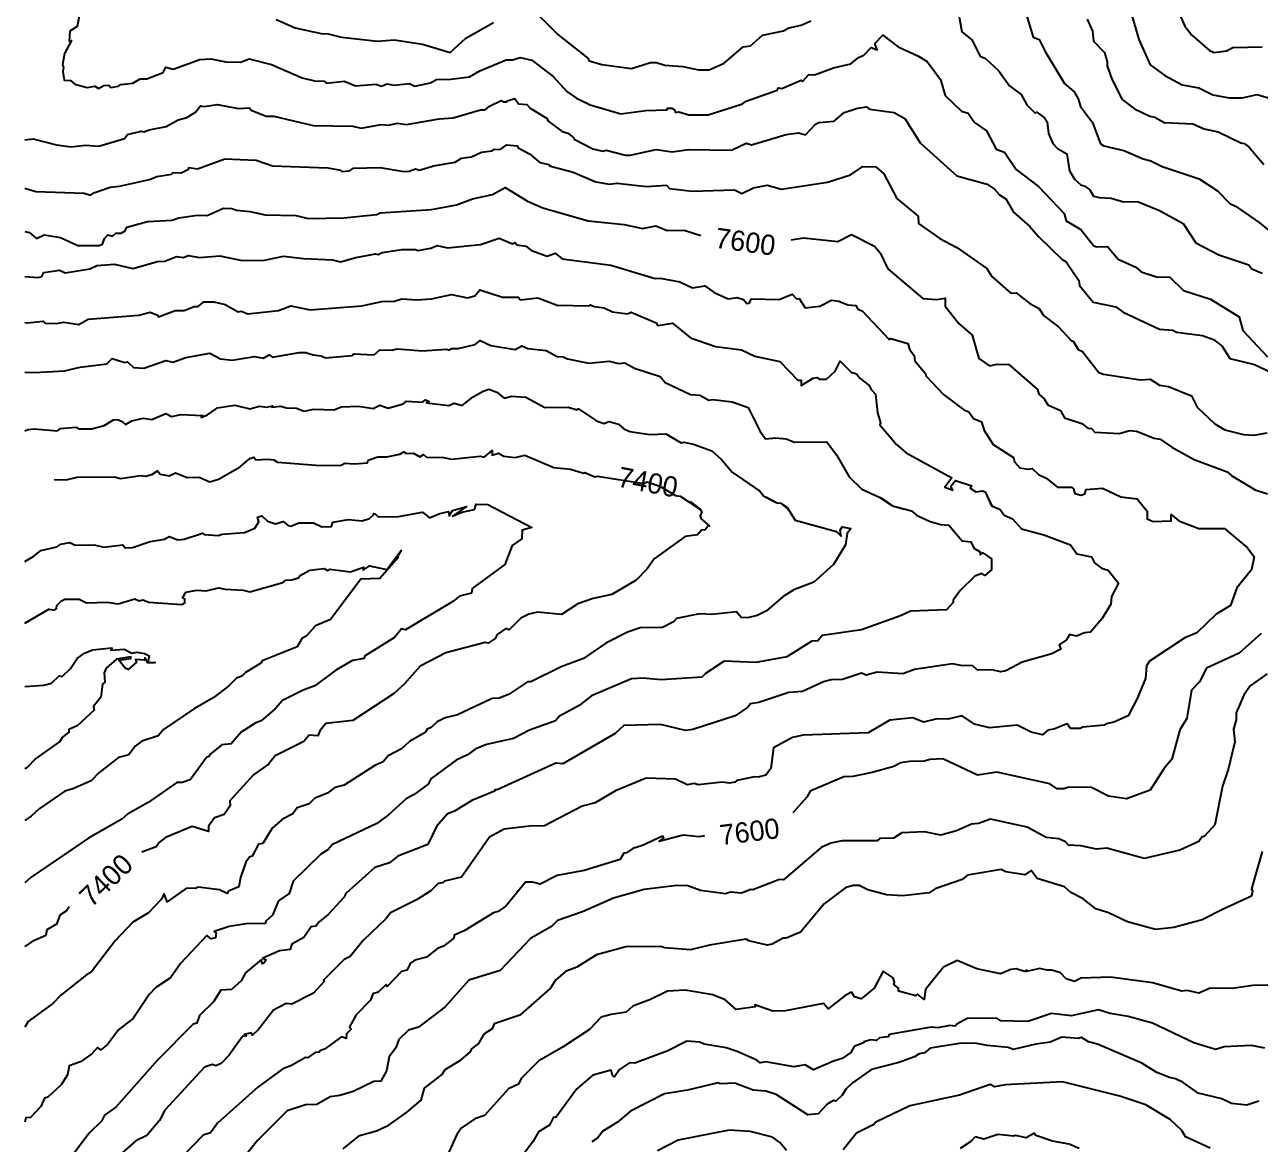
# Model space of a CAD drawing. Extents: x 9339 to 13216, y 3769 to 6935.
# Drawn here: x 9340.1 to 9805.6, y 5808.6 to 6230.4 of the extents above; entities that cross this region are included whole.
import ezdxf
from ezdxf.enums import TextEntityAlignment as Align

# ---------------------------------------------------------------- set-up
doc = ezdxf.new("R2010")
doc.units = 0
doc.header["$MEASUREMENT"] = 0
for name, color, linetype in [('DTM_SURFACE_CON', 9, 'Continuous'), ('DTM_SURFACE_ICON', 251, 'Continuous'), ('DTM_TEXT_ICON', 251, 'Continuous')]:
    doc.layers.add(name, color=color, linetype=linetype)
doc.styles.add('TMODELF', font='tmodelf')

msp = doc.modelspace()

# ---------------------------------------------------------------- linework, layer by layer
at = {"layer": 'DTM_SURFACE_CON', "linetype": 'Continuous', "flags": 128}
for points, elevation in [([(9361.07, 6235.44), (9359.86, 6229.7), (9357.11, 6227.98), (9356.88, 6224.21), (9357.78, 6224.41), (9355.1, 6219.54), (9354.34, 6215.36), (9354.71, 6214.2), (9354.43, 6212.67), (9355.01, 6209.42), (9357.39, 6209.28), (9359.05, 6207.93), (9363.68, 6206.72), (9366.6, 6207.25), (9367.91, 6206.39), (9369.88, 6207.52), (9371.87, 6207.63), (9372.53, 6206.76), (9375.42, 6207.19), (9376.38, 6207.79), (9380.86, 6208.35), (9383.61, 6209.94), (9386.19, 6209.99), (9392.31, 6212.4), (9393.29, 6214.37), (9396.03, 6213.6), (9406.04, 6217.22), (9410.24, 6217.54), (9415.9, 6216.33), (9421.41, 6216.28), (9424.65, 6217.48), (9433.07, 6215.37), (9444.66, 6210.37), (9449.28, 6209.16), (9452.98, 6209.11), (9453.79, 6208.37), (9460.45, 6209.11), (9464.77, 6207.28), (9472.36, 6208.01), (9474.53, 6207.16), (9476.57, 6208.07), (9479.32, 6207.63), (9485.11, 6208.16), (9487.07, 6207.27), (9493.05, 6208.41), (9495.3, 6209.77), (9500.65, 6209.86), (9507.66, 6210.75), (9511.6, 6213), (9521.44, 6217.18), (9523.84, 6217.16), (9526.8, 6218.01), (9531.23, 6216.98), (9539.2, 6210.88), (9544.32, 6205.19), (9548.04, 6202.68), (9553.13, 6200.19), (9564.74, 6196.79), (9574.06, 6198.06), (9582.08, 6198.32), (9582.47, 6198.9), (9583.86, 6198.93), (9584.94, 6198.29), (9585.34, 6197.34), (9586.61, 6197.5), (9590.32, 6196.41), (9597.65, 6196.44), (9610.49, 6200.59), (9611.92, 6201.56), (9623.58, 6205.69), (9624.1, 6206.63), (9625.3, 6206.39), (9632.64, 6209.53), (9633.15, 6209), (9635.49, 6211.59), (9637.61, 6211.48), (9644.83, 6214.17), (9651.4, 6215.67), (9654.3, 6217.96), (9656.27, 6218.89), (9658.95, 6221.74), (9661.28, 6220.88), (9660.44, 6223.26), (9663.44, 6226.45), (9669.2, 6222.02), (9676.61, 6218.66), (9680.11, 6216.56), (9685.19, 6209.68), (9686.89, 6203.67), (9693.09, 6197.84), (9695.53, 6197.04), (9697.92, 6193.51), (9702.5, 6190.36), (9706.16, 6183.54), (9709.21, 6182.39), (9713.62, 6175.86), (9722, 6169.39), (9731.74, 6159.22), (9732.43, 6156.45), (9738.02, 6153.16), (9742.92, 6147.05), (9744.03, 6146.7), (9748, 6146.87), (9752.03, 6142.04), (9758.67, 6139.05), (9760.72, 6137.26), (9766.56, 6135.36), (9771.51, 6135.26), (9776.7, 6130.2), (9786.81, 6126.97), (9797.65, 6120.36), (9799.07, 6115.2), (9808.31, 6105.25)], 2353.06), ([(9533.07, 6234.64), (9541, 6226.68), (9552.21, 6217.78), (9552.83, 6216.71), (9557.56, 6215.34), (9568.68, 6213.86), (9575.83, 6216.15), (9578.13, 6216.1), (9581.3, 6215.13), (9588, 6214.63), (9593.9, 6213.35), (9598, 6213.38), (9603.65, 6215.84), (9610.75, 6222.02), (9613.51, 6222.35), (9618.09, 6226.43), (9625.97, 6228.07), (9627.98, 6229.14), (9632.61, 6230.14), (9636.31, 6231.77)], 2365.25), ([(9691.39, 6237.49), (9693.19, 6227.66), (9696.93, 6224.68), (9700.12, 6218.5), (9702.03, 6217.58), (9707, 6213.08), (9711.12, 6207.34), (9715.48, 6204.03), (9717.62, 6200.15), (9720.67, 6197.14), (9721.39, 6197.37), (9724.29, 6195.24), (9725.27, 6193.77), (9725.78, 6189.39), (9727.48, 6185.58), (9729.27, 6183.78), (9732.76, 6181.72), (9733.74, 6175.36), (9735.77, 6172.1), (9737.98, 6170), (9739.5, 6169.57), (9741.39, 6168.13), (9742.83, 6165.82), (9744.94, 6165.26), (9749.44, 6165.07), (9754.13, 6163.7), (9759.34, 6163.82), (9767.63, 6160.39), (9776.6, 6155.44), (9781.35, 6148.14), (9790.05, 6143.62), (9801.29, 6139.9), (9802.36, 6138.41), (9806.37, 6136.78)], 2365.25), ([(9757, 6234.69), (9759.85, 6224.83), (9764.13, 6215.24), (9769.67, 6211.22), (9776.22, 6207.77), (9782.42, 6206.62), (9787.71, 6203.96), (9793.85, 6202.83), (9798.8, 6202.87), (9804.45, 6204.08), (9810.29, 6202.35)], 2401.82), ([(9774.05, 6236.8), (9777.12, 6229.86), (9779.85, 6226.45), (9786.51, 6220.58), (9788.29, 6219.86), (9792.85, 6220.48), (9795.25, 6221.78), (9806.26, 6222.06)], 2414.02), ([(9434.82, 6232.35), (9442.01, 6229.13), (9451.79, 6227.04), (9454.4, 6226.94), (9459.51, 6225.66), (9473.07, 6224.18), (9479.33, 6224.63), (9489.95, 6223.05), (9500.38, 6219.83), (9506.26, 6225.33), (9516.67, 6231.22)], 2365.25), ([(9740.35, 6232.4), (9742.37, 6227.87), (9742.82, 6224.18), (9746.96, 6219.95), (9747.96, 6216.34), (9747.87, 6214.83), (9749.67, 6209.89), (9753.55, 6202.21), (9758.16, 6198.71), (9764.05, 6195.89), (9765.86, 6195.53), (9769.35, 6193.53), (9780.24, 6193.08), (9784.52, 6191.17), (9789.72, 6190.04), (9798.23, 6185.84), (9799.47, 6185.64), (9801.34, 6184.32), (9806.99, 6177.65)], 2389.63), ([(9340.12, 6186.95), (9343.25, 6187.35), (9352.1, 6185.09), (9357.52, 6184.38), (9363.15, 6185.03), (9368.06, 6184.57), (9377.67, 6187.45), (9378.88, 6188.99), (9384.05, 6190.25), (9385.04, 6190), (9386.98, 6190.81), (9393.45, 6192.02), (9397.89, 6194.57), (9401.14, 6195.41), (9404.43, 6197.43), (9406.33, 6199.79), (9407.71, 6199.53), (9412.58, 6200.25), (9420.62, 6198.82), (9424.76, 6199), (9425.49, 6198.16), (9431.09, 6195.87), (9434, 6195.93), (9448.74, 6192.38), (9463.7, 6192.1), (9466.92, 6191.37), (9474.4, 6192.73), (9477.14, 6192.57), (9480.43, 6193.24), (9483.91, 6192.8), (9496.3, 6194.86), (9501.5, 6195.27), (9511.87, 6198.31), (9513.58, 6198.34), (9515.17, 6199.73), (9519.66, 6201.83), (9520.64, 6201.25), (9521.74, 6201.31), (9521.88, 6201.71), (9524.76, 6202.62), (9526.19, 6200.52), (9529.26, 6200.26), (9530.56, 6198.93), (9536.9, 6195.05), (9537.15, 6194.2), (9542.58, 6190.09), (9544.68, 6189.54), (9547.05, 6187.75), (9547.11, 6187.19), (9554.15, 6183.63), (9557.98, 6182.71), (9559.13, 6183.11), (9566.48, 6181.2), (9568.21, 6181.18), (9578.02, 6183.38), (9583.98, 6182.5), (9590.19, 6183.4), (9606.34, 6183.09), (9611.93, 6185.74), (9613.98, 6185.09), (9626.96, 6189), (9631.69, 6189.63), (9634.32, 6188.93), (9638.07, 6192.89), (9639.3, 6193.56), (9645.13, 6194.05), (9648.87, 6197.24), (9653.9, 6198.88), (9657.22, 6199.42), (9658.38, 6198.54), (9667.62, 6197.29), (9671.68, 6195.09), (9677.47, 6185.89), (9691.33, 6173.45), (9702.7, 6170.34), (9705.52, 6168.44), (9707.39, 6166.25), (9709.79, 6164.78), (9712.61, 6159.8), (9718.73, 6154.37), (9722, 6150.57), (9730.93, 6141.86), (9732.47, 6141), (9737.27, 6134), (9737.47, 6132.18), (9742.66, 6125.8), (9751.17, 6124.13), (9753.97, 6122.11), (9767.65, 6115.65), (9772.72, 6115.3), (9774.08, 6114.54), (9783.84, 6113.27), (9787.98, 6111.78), (9791.24, 6109.33), (9794.11, 6104.58), (9803.37, 6102.42), (9809.56, 6099.46)], 2340.86), ([(9340.12, 6168.77), (9340.51, 6168.71), (9344.37, 6167.54), (9362.46, 6166.85), (9364.86, 6166.19), (9366.12, 6167.09), (9372.35, 6169.21), (9375.77, 6169.54), (9387.18, 6172.01), (9389.86, 6173.23), (9395.44, 6174.05), (9396.07, 6174.71), (9399.07, 6174.6), (9401.86, 6175.98), (9402.13, 6176.51), (9405.19, 6176.05), (9415.56, 6179.83), (9427.37, 6179.29), (9433.42, 6177.21), (9454.33, 6176.39), (9459.07, 6175.58), (9459.63, 6175.11), (9462.5, 6175.35), (9464.03, 6176.38), (9474.09, 6176.62), (9483, 6175.05), (9485.02, 6175.15), (9487.3, 6176.07), (9488.85, 6175.53), (9494.14, 6177.23), (9502.34, 6178.55), (9504.69, 6180.09), (9508.46, 6180.58), (9512.15, 6182.36), (9516.24, 6182.84), (9517, 6183.53), (9519.19, 6183.37), (9521.72, 6185.09), (9525.67, 6184.72), (9526.06, 6184.03), (9530.35, 6181.68), (9534.24, 6178.43), (9537.54, 6177.65), (9537.88, 6177.15), (9546.73, 6174.79), (9555.26, 6171.22), (9560.46, 6170.26), (9563.17, 6170.61), (9574.37, 6169.36), (9581.87, 6169.89), (9583.02, 6168.62), (9591.62, 6167.64), (9607.52, 6168.11), (9610.29, 6166.8), (9614.68, 6168.92), (9619.83, 6169.86), (9625.17, 6168.42), (9642.62, 6170.99), (9651.26, 6173.79), (9655.86, 6177.01), (9660.74, 6176.83), (9663.8, 6174.19), (9668.65, 6164.95), (9676.67, 6158.25), (9676.79, 6155.44), (9684.92, 6149.79), (9691.3, 6146.44), (9702.58, 6138.47), (9704.44, 6135.48), (9711.63, 6129.25), (9713.67, 6129.38), (9718.77, 6125.34), (9722.36, 6123.46), (9723.93, 6120.77), (9729.64, 6116.54), (9734.4, 6111.35), (9735.15, 6111.13), (9737.03, 6107.97), (9738.68, 6107.27), (9744.83, 6099.38), (9746.53, 6098.68), (9760.5, 6096.61), (9764.18, 6096.9), (9767.58, 6094.62), (9771.04, 6094.12), (9779.69, 6090.54), (9781.88, 6086.31), (9788.49, 6080.03), (9792.27, 6077.75), (9799.33, 6076), (9803.29, 6075.74), (9808.23, 6076.63)], 2328.67), ([(9340.12, 6135.49), (9345.01, 6135.1), (9346.53, 6135.51), (9347.34, 6137.02), (9353.28, 6137.85), (9355.42, 6136.91), (9364.62, 6138.4), (9367.26, 6139.68), (9373.97, 6140.21), (9380.82, 6138.49), (9390.09, 6141.21), (9392.85, 6141.31), (9397.35, 6143.1), (9399.97, 6142.69), (9401.7, 6143.43), (9405.92, 6142.63), (9413.59, 6143.31), (9422.01, 6141.53), (9430.42, 6141.72), (9437.66, 6143.19), (9445.16, 6142.27), (9456.11, 6141.84), (9459.06, 6140.99), (9464.84, 6142.7), (9472.24, 6144.03), (9473.3, 6143.82), (9474.82, 6144.57), (9482.21, 6145.72), (9487.39, 6145.73), (9488.26, 6145.25), (9493.12, 6146.2), (9495.52, 6147.13), (9499.46, 6146.27), (9511.79, 6147.62), (9518.85, 6149.97), (9523.84, 6147.83), (9524.88, 6148.38), (9525.56, 6147.45), (9528.95, 6146.91), (9531.06, 6145.25), (9536.93, 6143.13), (9540.02, 6144.26), (9542.54, 6142.23), (9560.92, 6139.83), (9577.58, 6134.71), (9579.53, 6134.92), (9586.88, 6133.47), (9591.69, 6131.22), (9596.29, 6131.99), (9599.89, 6129.43), (9605.11, 6127.07), (9608.47, 6127.59), (9610.9, 6126.79), (9612.12, 6125.34), (9613.07, 6125.46), (9613.92, 6127.13), (9624.29, 6126.86), (9629.2, 6128.86), (9630.91, 6127.13), (9631.84, 6127.19), (9634.18, 6123.65), (9639.68, 6124.32), (9644.03, 6126.57), (9646.86, 6126.26), (9650.2, 6124.87), (9653.27, 6124.56), (9654, 6123.18), (9655.57, 6122.61), (9665.83, 6111.78), (9666.36, 6112.13), (9672.83, 6110.28), (9673.54, 6107.95), (9675.15, 6105.71), (9675.47, 6103.73), (9679.46, 6098.94), (9679.76, 6097.98), (9686.3, 6091.1), (9693.9, 6085.27), (9695.86, 6084.59), (9697.5, 6082.04), (9700.53, 6080.73), (9701.61, 6077.52), (9705.02, 6072.18), (9712.58, 6067.36), (9713.02, 6065.75), (9715.01, 6063.43), (9718.22, 6062.9), (9719.64, 6063.14), (9722.05, 6060.98), (9724.88, 6059.5), (9729.19, 6056.22), (9734.65, 6056.11), (9735.29, 6055.56), (9735.69, 6053.76), (9738.11, 6053.18), (9739.54, 6053.69), (9739.98, 6055.27), (9746.13, 6055.75), (9753.02, 6052.46), (9759.17, 6051.81), (9762.28, 6047.97)], 2304.29), ([(9340.12, 6118.2), (9341.3, 6118.04), (9346.9, 6118.66), (9347.82, 6117.89), (9352.09, 6117.81), (9354.9, 6118.28), (9360.56, 6117.49), (9363.99, 6119.45), (9383.06, 6120.96), (9387.37, 6122.03), (9390.11, 6120.96), (9390.53, 6120.26), (9396.82, 6122.65), (9400.23, 6122.76), (9403.92, 6124.26), (9405.47, 6124.18), (9407.57, 6125.98), (9411.4, 6126), (9415.61, 6124.96), (9420.49, 6122.19), (9421.65, 6122.4), (9424.22, 6121.51), (9435.77, 6122.66), (9440.39, 6124.42), (9447.6, 6122.92), (9467.07, 6124.43), (9474.7, 6126.1), (9479.49, 6126.28), (9482.15, 6127.13), (9487.86, 6126.67), (9493.34, 6127.06), (9500.92, 6128.69), (9506.95, 6127.54), (9509.66, 6128.22), (9511.59, 6130.45), (9520.06, 6127.79), (9526.08, 6127.76), (9526.87, 6126.73), (9533.41, 6127.44), (9540.76, 6124.74), (9552.48, 6124.48), (9553.33, 6124.8), (9554.63, 6124.2), (9558.44, 6123.71), (9561.56, 6122.23), (9567.15, 6121.42), (9568.6, 6122.11), (9578.02, 6118.03), (9578.66, 6117.05), (9584.21, 6117.97), (9590.92, 6112.42), (9600.39, 6109.19), (9610.16, 6107.91), (9615.13, 6105.53), (9624.63, 6103.55), (9631.41, 6096.5), (9632.63, 6096.5), (9632.64, 6094.48), (9637.18, 6097.22), (9638.69, 6097.47), (9639.45, 6096.9), (9642.12, 6096.87), (9645.41, 6099.87), (9647.39, 6103.58), (9651.48, 6099.51), (9653.43, 6098.79), (9654.73, 6097.23), (9658.26, 6094.51), (9659, 6092.93), (9660.68, 6091.22), (9661.42, 6084.18), (9662.53, 6080.42), (9662.31, 6079.69), (9668.51, 6072.26), (9672.17, 6069.07), (9689.45, 6059.64), (9686.76, 6056.18), (9689.8, 6055.07), (9689.05, 6056.5), (9690.74, 6058.71), (9696.97, 6056.65), (9696.26, 6055.77), (9698.46, 6054.43), (9700.96, 6054.79), (9701.98, 6054.36), (9704.39, 6049.15), (9707.11, 6047.97)], 2292.1), ([(9340.12, 6099.52), (9343.85, 6099.38), (9355.16, 6099.94), (9361.06, 6101.41), (9371.04, 6102.62), (9373.11, 6104.57), (9377.84, 6103.1), (9378.85, 6103.37), (9381.07, 6101.19), (9384.97, 6101.03), (9393.23, 6103.93), (9395.88, 6103.26), (9400.76, 6105.06), (9409.82, 6106.64), (9413.91, 6104.46), (9418.33, 6104.03), (9426.68, 6105.32), (9430.02, 6104.76), (9432.25, 6106.01), (9433.48, 6105.19), (9443.5, 6106.92), (9446.02, 6106.9), (9448.85, 6105.95), (9451.83, 6105.65), (9453.5, 6104.87), (9463.53, 6105.78), (9464.04, 6106.33), (9471.79, 6106.05), (9473.96, 6107.85), (9478.43, 6107.76), (9480.33, 6108.24), (9489.93, 6107.53), (9499.05, 6108.17), (9500.13, 6107.75), (9500.93, 6108.35), (9503.45, 6108.39), (9509.81, 6109.84), (9511.7, 6111.42), (9515.73, 6109.47), (9524.94, 6108), (9527.36, 6109.41), (9529.62, 6108.36), (9536.62, 6107.63), (9540.68, 6105.36), (9543.02, 6105.2), (9544.66, 6104.48), (9552.65, 6102.92), (9560.31, 6103.59), (9563.83, 6102.8), (9566.27, 6103), (9569.89, 6100.98), (9579.53, 6097.82), (9581.34, 6095.54), (9590.98, 6091.1), (9594.44, 6090.78), (9597.89, 6088.94), (9599.37, 6089.21), (9606.65, 6088.26), (9612.67, 6086.19), (9617.23, 6077.13), (9619.18, 6074.39), (9623.09, 6074.71), (9627.01, 6074.35), (9630.15, 6073.14), (9642.36, 6073.3), (9646, 6068.39), (9650.72, 6060.02), (9655.52, 6055.39), (9663.2, 6051.87), (9667.06, 6049.14), (9671.08, 6047.97)], 2279.9), ([(9340.12, 6077.39), (9341.32, 6077.83), (9343.67, 6078.13), (9352.51, 6077.42), (9353.56, 6078.2), (9359.46, 6078.71), (9360.64, 6078.17), (9365.36, 6078.13), (9370.11, 6079.39), (9373.63, 6081.54), (9375.12, 6081.67), (9376.79, 6080.96), (9378.06, 6079.75), (9380.43, 6081.21), (9384.76, 6082.1), (9387.96, 6081.62), (9393.26, 6083.94), (9395.48, 6082.78), (9399.01, 6083.57), (9407.28, 6083.21), (9406.56, 6082.41), (9409, 6083.4), (9412.81, 6086), (9419.22, 6087.01), (9424.9, 6085.61), (9428.57, 6086.62), (9431.28, 6086.35), (9433.41, 6086.83), (9433.26, 6086.27), (9436.5, 6086.63), (9438.8, 6086.02), (9442.56, 6085.87), (9445.45, 6084.84), (9449.01, 6085.59), (9456.58, 6085.3), (9459.42, 6086.37), (9465.85, 6086.63), (9471.42, 6085.8), (9473.9, 6087.02), (9477.01, 6085.95), (9482.64, 6087.5), (9483.97, 6088.53), (9489.97, 6088.14), (9491.16, 6089), (9492.55, 6088.46), (9491.53, 6087.96), (9499.93, 6086.9), (9501.94, 6087.77), (9504.96, 6086.88), (9509.03, 6090.17), (9512.8, 6092.36), (9514.96, 6093.03), (9518.04, 6091.93), (9520.73, 6089.71), (9523.51, 6090.39), (9528.92, 6090.01), (9536.12, 6086.12), (9544.84, 6086.31), (9548.2, 6085.32), (9548.72, 6085.67), (9555.59, 6081.1), (9558.32, 6080.16), (9560.28, 6080.87), (9563.83, 6079.86), (9565.78, 6078.08), (9568.14, 6077.15), (9575.59, 6076.01), (9581.61, 6076.19), (9587.38, 6072.82), (9588.42, 6073.1), (9592.06, 6072.4), (9598.97, 6069.82), (9602.59, 6066.54), (9606.68, 6061.82), (9617.08, 6054.67), (9618.53, 6052.77), (9623.5, 6050.25), (9624.96, 6050.08), (9627.48, 6047.97)], 2267.71), ([(9661.89, 6052.53), (9667.06, 6049.14), (9674.21, 6047.2), (9676.06, 6045.58), (9681.3, 6043.18), (9685.3, 6042.05), (9688.32, 6041.86), (9693.28, 6036), (9696.57, 6035.55), (9697.73, 6033.14), (9700.05, 6031.82), (9700.09, 6030.72), (9701.1, 6031.42), (9704.31, 6029.17), (9704.37, 6024.97), (9701.89, 6022.87), (9700.71, 6023.67), (9698.1, 6022.61), (9692.57, 6017.26), (9689.88, 6013.55), (9689.9, 6012.69), (9687.33, 6009.97), (9673.81, 6009.45), (9670.08, 6007.69), (9655.39, 6002.43), (9640.55, 6000.3), (9638.95, 5998.29), (9636.63, 5998.15), (9627.23, 5992.24), (9615.51, 5990.06), (9603.63, 5990.56), (9596.62, 5985.93), (9595.26, 5984.55), (9579.91, 5983.64), (9572.93, 5984.19), (9568.77, 5983.93), (9553.66, 5977.57), (9548.95, 5973.96), (9541.64, 5969.9), (9540.06, 5968.15), (9530.29, 5964.6), (9524.22, 5961.52), (9514.14, 5959.2), (9509.8, 5957.46), (9506.9, 5955.34), (9502.69, 5953.38), (9493.16, 5946.33), (9492.09, 5944.34), (9486.83, 5940.34), (9483.86, 5938.81), (9477.16, 5932.71), (9472.82, 5929.46), (9456.08, 5921.56), (9454.3, 5919.5), (9451.62, 5917.97), (9441.29, 5907.72), (9439.7, 5903.13), (9435.67, 5900.32), (9433.43, 5894.92), (9430.93, 5892.71), (9430.72, 5891.78), (9423.5, 5891.68), (9417.14, 5890.67), (9411.53, 5888.74), (9412.26, 5888.13), (9411.99, 5886.37), (9410.38, 5886.08), (9408.77, 5887.33), (9398.86, 5876.77), (9395.06, 5871.4), (9389.46, 5867.74), (9386.96, 5865.1), (9381, 5855.99), (9375.52, 5851.87), (9371.32, 5846.23), (9368.76, 5844.21), (9367.59, 5845.14), (9365.44, 5842.76), (9361.09, 5839.7), (9356.89, 5838.16), (9356.26, 5834.8), (9353.87, 5831), (9348.79, 5826.36), (9347.52, 5825.97), (9346.18, 5822.93), (9342.26, 5818.79), (9340.54, 5818.65), (9340.12, 5816.96)], 2279.9), ([(9619.29, 6052.53), (9623.62, 6050.2), (9624.96, 6050.08), (9627.41, 6048.49), (9630.44, 6043.72), (9645.92, 6039.41), (9647.76, 6037.67), (9647.33, 6039.99), (9648.09, 6041.28), (9651.33, 6040.58), (9649.91, 6038.66), (9649.35, 6034.5), (9644.82, 6027.08), (9637.45, 6020.44), (9629.9, 6017.53), (9625.9, 6015.01), (9619.53, 6009.59), (9616.06, 6007.86), (9612.42, 6006.92), (9610.09, 6007.08), (9608.27, 6009.22), (9598.94, 6008.18), (9594.31, 6008.39), (9585.73, 6006.65), (9584.53, 6005.49), (9580.35, 6003.31), (9572.02, 6003.22), (9567.19, 6001.58), (9559.09, 5997.42), (9550.68, 5991.68), (9542.28, 5988.55), (9530.77, 5982.81), (9529.58, 5982.87), (9522.34, 5978.06), (9518.83, 5976.74), (9516.25, 5976.53), (9503.16, 5970.45), (9498.5, 5969.29), (9495.48, 5967.74), (9493.19, 5965.63), (9491.8, 5965), (9490.99, 5963.73), (9485.04, 5960.32), (9482.11, 5957.65), (9477.05, 5954.96), (9475.15, 5952.65), (9472.01, 5951.35), (9460.5, 5943.89), (9456.96, 5942.98), (9454.21, 5940.88), (9449.42, 5939), (9447.34, 5936.91), (9442.82, 5935.39), (9441.12, 5933.08), (9437.23, 5931.16), (9433.35, 5927.69), (9429.86, 5921.99), (9428.17, 5921.68), (9425.84, 5917.15), (9424.8, 5916.78), (9423.45, 5914.94), (9421.39, 5909.17), (9420.79, 5905.65), (9416.88, 5903.98), (9416.37, 5903.07), (9413.54, 5904.46), (9405.45, 5905.51), (9404.47, 5905.01), (9401.05, 5905.15), (9393.78, 5899.91), (9392.7, 5902.98), (9391.59, 5900.9), (9386.81, 5895.8), (9380.91, 5892.28), (9374.19, 5885.33), (9365.18, 5873.51), (9363.35, 5872.53), (9353.69, 5864.83), (9350.71, 5861.66), (9341.42, 5854.89), (9340.12, 5852.81)], 2267.71), ([(9702.87, 6052.53), (9704.49, 6049.1), (9707.58, 6047.74), (9709.09, 6045.66), (9712.21, 6044.22), (9715.64, 6040.41), (9724.12, 6038.23), (9734.05, 6034.47), (9736.5, 6030.99), (9742.05, 6029.98), (9743.16, 6027.66), (9745.8, 6025.62), (9748.34, 6024.87), (9752.22, 6020.04), (9749.53, 6014.96), (9749.28, 6012.06), (9746, 6006.65), (9741.69, 6001.51), (9739.33, 6001.28), (9736.39, 6000.09), (9733.73, 6000.62), (9732.62, 5998.72), (9729.87, 5996.76), (9730.5, 5995.19), (9727.12, 5993.37), (9715.88, 5990.19), (9709.71, 5987.01), (9707.78, 5986.58), (9704.59, 5987.32), (9699.05, 5987.22), (9697.28, 5988.85), (9692.81, 5988.93), (9689.7, 5989.67), (9675.31, 5987.5), (9670.92, 5985.8), (9661.28, 5986.43), (9657.15, 5985.39), (9655.35, 5986.11), (9648.23, 5983.77), (9643.88, 5983.62), (9641.1, 5982.9), (9633.09, 5979.23), (9628, 5978.82), (9616.63, 5975.07), (9613.49, 5974.53), (9612.59, 5973.28), (9607.74, 5970.01), (9591.87, 5964.87), (9589.01, 5964.48), (9579.59, 5966.82), (9565.79, 5966.38), (9562.61, 5963.34), (9542.88, 5951.95), (9540.2, 5952.24), (9518.07, 5942.16), (9517.48, 5942.26), (9517.05, 5941.67), (9508.6, 5938.11), (9501.98, 5934.16), (9499.37, 5933.1), (9495.24, 5928.34), (9491.98, 5921.61), (9480.66, 5917.19), (9477.56, 5914.68), (9471.99, 5912.92), (9461.09, 5903.15), (9460.29, 5901.56), (9454.43, 5895.22), (9451.11, 5892.43), (9449.85, 5890.78), (9448.07, 5890.5), (9445.24, 5886.51), (9440.79, 5884.03), (9440.12, 5882.06), (9436.16, 5881.56), (9429.83, 5878.72), (9431.05, 5878.09), (9430.38, 5876.96), (9429.52, 5876.63), (9429.33, 5878.29), (9423.36, 5873.27), (9421.71, 5870.27), (9418, 5866.9), (9414.02, 5866.69), (9411.28, 5862.34), (9405.95, 5857.11), (9404.92, 5854.31), (9403.63, 5853.86), (9390.04, 5840.22), (9374.43, 5822.57), (9370.19, 5819.62), (9369.01, 5817.36), (9364.45, 5812.78), (9355.93, 5801.65)], 2292.1), ([(9752.78, 6052.53), (9759.17, 6051.81), (9762.94, 6047.14), (9763.03, 6044.28), (9765.27, 6043.28), (9772, 6043.53), (9772.08, 6045.9), (9774.9, 6043.44), (9782.43, 6040.64), (9792.07, 6040.62), (9800.78, 6033.28), (9803.26, 6029.91), (9802.26, 6025), (9796.75, 6018.26), (9794.33, 6011.65), (9789.01, 6008.35), (9781.72, 6001.28), (9777.13, 5999.44), (9763.85, 5990.65), (9762.69, 5988.86), (9762.34, 5984.15), (9759.33, 5976.78), (9755.88, 5970.06), (9750.42, 5967.7), (9747.56, 5967.04), (9746.82, 5966.46), (9738.72, 5965.82), (9737.76, 5965.23), (9734.1, 5965.2), (9732.9, 5967.01), (9727.85, 5964.96), (9725.62, 5964.63), (9723.55, 5962.91), (9719.32, 5963.9), (9714, 5966.57), (9703.54, 5965.54), (9697.96, 5966.86), (9693.27, 5969.98), (9687.92, 5968.81), (9683.88, 5968.87), (9678.76, 5967.64), (9674.73, 5969.34), (9666.02, 5968.37), (9657.85, 5963.69), (9633.4, 5962.71), (9629.39, 5961.84), (9622.17, 5958), (9621.25, 5950.15), (9619.35, 5947.74), (9616.4, 5946.96), (9615.11, 5947.07), (9608.43, 5945.65), (9607.66, 5945.02), (9605.69, 5944.73), (9602.86, 5945.1), (9593.8, 5944.03), (9592.36, 5944.5), (9589.73, 5944.07), (9585.35, 5946.14), (9574.23, 5946.61), (9562.68, 5941.76), (9555.04, 5937.24), (9550.09, 5935.97), (9535.9, 5928.58), (9530.29, 5928.45), (9520.69, 5927.31), (9515.17, 5924.37), (9504.71, 5909.21), (9498.33, 5907.81), (9497.61, 5907.08), (9495.87, 5906.82), (9493.17, 5904.11), (9487.68, 5900.73), (9477.98, 5895.87), (9476.35, 5893.73), (9467.64, 5885.44), (9462.76, 5879.42), (9460.53, 5878.3), (9452.69, 5870.48), (9452.94, 5870.01), (9448.87, 5865.57), (9440.73, 5861.37), (9438.57, 5861.66), (9433.87, 5859.15), (9428.23, 5851.9), (9425.99, 5849.76), (9425.48, 5850.59), (9422.85, 5850.06), (9423.73, 5849.5), (9422.15, 5849.25), (9417.08, 5842.07), (9414.18, 5839.02), (9412.15, 5838.17), (9410.83, 5838.65), (9407.86, 5837.72), (9392.9, 5821.48), (9390.84, 5817.63), (9386.13, 5812), (9381.98, 5809.93), (9374.82, 5803.64)], 2304.29), ([(9340.12, 6028.12), (9343.56, 6030.13), (9346.24, 6032.34), (9352.23, 6033.64), (9353.78, 6034.63), (9357.12, 6035.27), (9359.07, 6034.36), (9366.27, 6034.46), (9369.88, 6033.6), (9377.1, 6034.41), (9378.01, 6033.31), (9380.74, 6033.49), (9387.4, 6035.74), (9392.79, 6036.55), (9394.57, 6037.54), (9397.83, 6036.36), (9400.2, 6036.59), (9407.09, 6038.79), (9407.72, 6038.31), (9412.99, 6037.97), (9414.45, 6038.5), (9422.93, 6039.07), (9426.79, 6040.67), (9428.26, 6043.1), (9427.86, 6044.91), (9429.42, 6045.32), (9431.61, 6043.4), (9434.62, 6042.33), (9437.46, 6043.28), (9439.36, 6041.7), (9440.37, 6041.51), (9443.33, 6042.68), (9448.9, 6042.74), (9452.05, 6041.2), (9455.75, 6041.34), (9456.17, 6042.96), (9462.05, 6044.03), (9467.23, 6043.45), (9469.99, 6044.35), (9471.64, 6045.87), (9471.46, 6046.25), (9472.19, 6046.17), (9473.24, 6045.02), (9480.97, 6045.1), (9489.93, 6046.8), (9492.6, 6044.62), (9496.48, 6046.23), (9499.78, 6046.97), (9500.09, 6045.37), (9501.28, 6047.37), (9506.52, 6048.89), (9501.23, 6045.2), (9504.78, 6046.74), (9509.58, 6047.78), (9510.16, 6049.77), (9514.56, 6049.6), (9531.15, 6040.93), (9527.51, 6040.01), (9527.36, 6036.64), (9523.79, 6034.23), (9521.01, 6027.06), (9508.71, 6017.95), (9508.43, 6016.28), (9503.95, 6015.11), (9501.46, 6013.04), (9483.59, 6002.38), (9482.11, 6002.83), (9479.42, 5999.54), (9468.07, 5992.46), (9468, 5991.6), (9463.58, 5990.83), (9457.3, 5987.25), (9449.4, 5981.27), (9445.06, 5979.7), (9437.29, 5975.85), (9434.49, 5972.72), (9429.25, 5968.12), (9427.25, 5967.4), (9421.63, 5963.93), (9417.91, 5959.46), (9414.38, 5959.05), (9409.8, 5955.49), (9409.51, 5954.76), (9408.65, 5954.31), (9402.55, 5946), (9399.62, 5944.94), (9397.37, 5944.87), (9386.58, 5937.37), (9378.84, 5933.05), (9376.69, 5931.12), (9364.18, 5924.01), (9342.56, 5909.32), (9340.12, 5907.07)], 2243.33), ([(9340.12, 6004.91), (9349.19, 6010.27), (9351.34, 6009.89), (9352.07, 6010.51), (9352.25, 6011.61), (9353.93, 6013.36), (9355.25, 6013.97), (9360.6, 6014.03), (9363.38, 6012.65), (9371.22, 6012.83), (9375.37, 6012.25), (9381.59, 6014.04), (9383.24, 6013.33), (9384.56, 6013.73), (9386.84, 6012.9), (9399.37, 6011.91), (9400.39, 6012.63), (9400.43, 6013.96), (9399.59, 6014.53), (9400.85, 6016.62), (9405.02, 6017.39), (9408.53, 6017.11), (9413.1, 6018.25), (9415.62, 6017.7), (9422.43, 6017.4), (9424.96, 6016.71), (9437.31, 6020.28), (9438.54, 6021.19), (9440.72, 6021.21), (9443.53, 6022.13), (9443.69, 6022.8), (9447.54, 6024.93), (9452.97, 6025.53), (9454.14, 6024.83), (9455.02, 6025.29), (9462.82, 6024.22), (9467.81, 6026.02), (9467.64, 6024.85), (9470.04, 6026.52), (9476.52, 6025.15), (9481.92, 6032.3), (9480.67, 6030.27), (9480.76, 6029.67), (9473.89, 6021.8), (9466.76, 6021.54), (9455.38, 6006.26), (9449.63, 6003.95), (9446.11, 6000.09), (9444.48, 5999.22), (9442.76, 5996.04), (9429.58, 5990.78), (9429.09, 5989.87), (9423.27, 5986.4), (9421.95, 5984.96), (9419.95, 5984.24), (9417.03, 5981.38), (9411.06, 5976.84), (9403.66, 5972.54), (9392.47, 5964.87), (9390.38, 5962.54), (9384.28, 5960.47), (9381.7, 5958.59), (9379.32, 5955.34), (9375.42, 5954.36), (9368.02, 5948.54), (9365.21, 5945.56), (9358.25, 5942.51), (9355.19, 5941.68), (9345.51, 5935.06), (9342.58, 5932.28), (9340.12, 5930.55)], 2231.14), ([(9340.12, 5981.1), (9347.35, 5981.62), (9350.17, 5982.34), (9353.13, 5985.13), (9354.18, 5984.89), (9357.43, 5987.82), (9359.86, 5991.58), (9362.62, 5993.68), (9365.69, 5994.88), (9372.96, 5995.69), (9372.59, 5994.75), (9377.53, 5995.14), (9380.51, 5993.59), (9382.42, 5993.96), (9385.26, 5993.56), (9386.97, 5992.66), (9386.45, 5990.17), (9389.21, 5990.08), (9386.49, 5989.94), (9385.34, 5991.84), (9385.22, 5991.03), (9381.86, 5991.26), (9382.2, 5990.2), (9379.04, 5987.5), (9377.95, 5988), (9375.55, 5990.98), (9380.1, 5991.58), (9380.14, 5992.22), (9374.64, 5991.34), (9370.85, 5987.93), (9370.06, 5986.29), (9370.33, 5982.69), (9369.42, 5981.91), (9368.85, 5977.12), (9366.03, 5973.5), (9366.28, 5972.18), (9359.84, 5966.3), (9356.79, 5964.93), (9356.72, 5963.86), (9354.49, 5962.17), (9353.4, 5960.39), (9344.26, 5953.93), (9340.88, 5950.45), (9340.12, 5950.02)], 2218.94), ([(9808.25, 5985.88), (9801.84, 5981.31), (9799.38, 5977.8), (9796.57, 5971.14), (9796.56, 5968.49), (9795.49, 5964.98), (9796.05, 5960.3), (9793.54, 5949.78), (9791.33, 5943.59), (9788.43, 5929), (9784.53, 5924.65), (9783.56, 5924.37), (9782.5, 5922.73), (9775.28, 5919.4), (9761.92, 5916.3), (9747.82, 5920.14), (9743.84, 5919.8), (9737.97, 5921.07), (9733.3, 5921.27), (9732.26, 5922.59), (9729.76, 5923.71), (9724.99, 5924.22), (9717.8, 5928.1), (9704, 5931.05), (9699.5, 5929.49), (9696.8, 5929.27), (9691.13, 5926.66), (9685.29, 5925.12), (9679.09, 5926.36), (9670.59, 5925.92), (9667.39, 5923.93), (9662.22, 5923.88), (9661.21, 5922.95), (9648.11, 5922.9), (9643.8, 5922.13), (9640.2, 5920.46), (9625.99, 5908.25), (9624.52, 5908.33), (9614.4, 5904.44), (9613.7, 5904.56), (9610.14, 5903.27), (9606, 5903.61), (9604.15, 5903.02), (9594.68, 5904.19), (9589.9, 5905.94), (9585.77, 5906.08), (9573.47, 5904.63), (9561.97, 5901.29), (9550.22, 5896.22), (9540.8, 5892.9), (9538.6, 5890.65), (9530.7, 5886.16), (9519.18, 5874.16), (9507.48, 5870.49), (9498.46, 5860.36), (9488.5, 5852.72), (9484.74, 5851.66), (9481.12, 5848.12), (9479.92, 5844.94), (9477.45, 5841.54), (9476.46, 5836.27), (9474.24, 5832.44), (9471.67, 5832.31), (9463.87, 5828.54), (9458.84, 5827.07), (9455.14, 5826.56), (9450.19, 5823.69), (9445.87, 5823.52), (9439.01, 5821.29), (9427.85, 5810.09), (9422.26, 5803.19)], 2328.67), ([(9806.32, 5918.87), (9802.28, 5904.89), (9802.7, 5903.98), (9802.24, 5902.05), (9791.59, 5897.26), (9783.76, 5893.13), (9773, 5890.24), (9766.08, 5889.54), (9755.52, 5892.49), (9748.37, 5895.85), (9743.63, 5897.34), (9738.93, 5901.11), (9734.21, 5903.52), (9731.84, 5905.57), (9721.54, 5908.72), (9719.28, 5911.8), (9716.91, 5910.17), (9709.7, 5911.28), (9707.94, 5912.14), (9695.33, 5909.97), (9693.28, 5908.42), (9683.07, 5904.88), (9680.86, 5903.35), (9670.83, 5902.21), (9664.81, 5902.65), (9657.74, 5904.52), (9654.54, 5906.08), (9652.34, 5906.12), (9649.47, 5905.42), (9641.31, 5899.25), (9632.35, 5888.52), (9627.01, 5886.24), (9625.91, 5886.34), (9621.77, 5884.03), (9619.89, 5883.65), (9612.89, 5885.28), (9611.86, 5885.93), (9598.1, 5883.63), (9590.94, 5881.83), (9581.23, 5882.6), (9579.58, 5883.15), (9566.56, 5883.01), (9555.5, 5880.04), (9548.18, 5875.41), (9543.8, 5873.73), (9540.11, 5870.42), (9538.16, 5867.44), (9526.67, 5857.3), (9516.98, 5854.02), (9516.19, 5852.12), (9513.06, 5850.09), (9511.11, 5846.58), (9508.44, 5844.54), (9507.94, 5843.43), (9503.74, 5839.94), (9498.45, 5836.68), (9497.33, 5835.01), (9490.61, 5829.79), (9489.34, 5825.3), (9483.87, 5820.57), (9476.38, 5815.35), (9472.64, 5813.59), (9465.89, 5811.73), (9459.93, 5806.88)], 2340.86), ([(9808.7, 5868.61), (9802.74, 5868.4), (9795.06, 5867.36), (9786.69, 5867.5), (9782.49, 5865.55), (9778.07, 5866.54), (9776.02, 5866.32), (9765.06, 5869.42), (9749.14, 5871.63), (9737.98, 5871.2), (9735.62, 5869.96), (9732.5, 5870.93), (9730.38, 5873.18), (9727.09, 5874.26), (9725.16, 5874.2), (9722.61, 5874.87), (9717.59, 5873.75), (9717.67, 5874.26), (9716.77, 5873.73), (9713.67, 5874.71), (9711.6, 5874.52), (9707.68, 5872.86), (9698.81, 5874.73), (9691.36, 5877.92), (9686.31, 5875.34), (9679.42, 5866.99), (9679.03, 5863.23), (9676.45, 5865.13), (9675.85, 5864.6), (9669.37, 5866.36), (9669.31, 5867.44), (9667.53, 5868.83), (9667.76, 5869.67), (9667.25, 5871.33), (9663.58, 5873.88), (9660.11, 5867.48), (9655.28, 5863.49), (9652.75, 5864.18), (9651.59, 5865.94), (9649.16, 5864.69), (9642.85, 5859.7), (9641.09, 5861.69), (9626.74, 5858.87), (9621.96, 5858.77), (9615.23, 5861.23), (9615.34, 5860.46), (9608.18, 5859.39), (9604.05, 5863.07), (9599.32, 5864.92), (9588.91, 5866.64), (9582.34, 5866.35), (9575.84, 5863.21), (9569.21, 5860.67), (9566.73, 5858.47), (9561.06, 5857.58), (9557.29, 5856.47), (9552.92, 5851.88), (9543.01, 5845.35), (9533.8, 5840.13), (9527.18, 5833.39), (9526.21, 5831.25), (9522.41, 5829.52), (9513.39, 5819.44), (9509.72, 5818.28), (9504.61, 5814.72), (9502.74, 5812.02), (9498.35, 5802.24)], 2353.06), ([(9807.26, 5844.87), (9802.34, 5845.83), (9792, 5845.3), (9788.76, 5844.4), (9780.63, 5846.92), (9764.97, 5854.29), (9755.86, 5856.76), (9749.06, 5857.87), (9744.61, 5859.25), (9734.34, 5857.01), (9726.98, 5857.96), (9717.98, 5854.93), (9707.82, 5855.1), (9706.34, 5856.11), (9695.21, 5855.97), (9691.24, 5853.9), (9690.68, 5853.17), (9688.69, 5853.37), (9684.1, 5852.47), (9681.61, 5852.73), (9665.76, 5850.03), (9665.37, 5849.15), (9662.17, 5848.71), (9660.99, 5847.75), (9658.86, 5848.03), (9656.27, 5847.24), (9656.12, 5846.81), (9652.55, 5845.47), (9651.38, 5843.18), (9648.06, 5840.9), (9644.78, 5839.96), (9637.24, 5836.7), (9634.11, 5838.58), (9629.85, 5837.8), (9619.36, 5839.69), (9617.17, 5839.36), (9615.95, 5840.31), (9608.52, 5843.63), (9604.36, 5844.92), (9596.15, 5846.32), (9594.48, 5847.12), (9589.52, 5847.55), (9582.42, 5843.86), (9570.03, 5839.23), (9567.92, 5839.38), (9564.14, 5836.77), (9562.26, 5834.02), (9561.56, 5834.58), (9561.03, 5836.54), (9554.12, 5834.68), (9548.12, 5829.48), (9540.16, 5818.68), (9539.29, 5818.8), (9537.8, 5815.85), (9533.72, 5813.35), (9531.61, 5809.51), (9527.27, 5803.96)], 2365.25), ([(9786.68, 5807.17), (9777.46, 5811.45), (9776.11, 5813.89), (9771.66, 5817.98), (9762.44, 5823.47), (9752.73, 5826.79), (9731.06, 5832.21), (9709.44, 5831.06), (9705.47, 5830.32), (9703.78, 5831.17), (9692.24, 5827.19), (9673.53, 5823.13), (9660.73, 5816.97), (9659.96, 5816.14), (9653.5, 5812.88), (9648.44, 5806.54)], 2389.63), ([(9627.15, 5806.29), (9624.62, 5809.31), (9621.79, 5811.38), (9613.41, 5813.47), (9605.54, 5813.98), (9586.24, 5810.18), (9578.49, 5806.12)], 2389.63), ([(9737.34, 5807.07), (9733.64, 5808.68), (9727.29, 5809.88), (9721, 5811.99), (9720.52, 5812.87), (9717.42, 5811.04), (9713.34, 5811.99), (9712.78, 5811.7), (9706.74, 5812.31), (9701.47, 5810.58), (9698.16, 5811.43), (9696.52, 5809.67), (9692.48, 5807.02)], 2401.82)]:
    msp.add_lwpolyline(points, dxfattribs=dict(at, elevation=elevation))
at = {"layer": 'DTM_SURFACE_ICON', "linetype": 'Continuous', "flags": 128}
for points, elevation in [([(9715.11, 6241.92), (9720.01, 6225.62), (9722.35, 6224.83), (9724.53, 6220.3), (9731.79, 6208.27), (9735.48, 6205.04), (9736.97, 6202.41), (9737.9, 6199.52), (9742.4, 6193.47), (9745.39, 6185.53), (9746.63, 6184.68), (9754.2, 6182.97), (9761.51, 6179.84), (9764.39, 6179.12), (9768.7, 6176.94), (9782.6, 6172.26), (9789.47, 6167.73), (9794.19, 6162.95), (9796.27, 6162.05), (9805.22, 6155.84), (9810.12, 6151.83)], 2377.44), ([(9340.12, 6152.48), (9341.94, 6152.08), (9344.56, 6149.86), (9347.45, 6151.25), (9353.61, 6150.24), (9360.16, 6147.25), (9368.16, 6147.23), (9369.39, 6147.73), (9370.14, 6149.83), (9371.48, 6151.23), (9373.21, 6150.73), (9374.42, 6151.85), (9376.44, 6151.82), (9377.95, 6152.76), (9378.59, 6154.04), (9386.37, 6156.19), (9395.65, 6156.71), (9398.2, 6157.61), (9405.23, 6158.65), (9408.86, 6158.54), (9414.97, 6161.2), (9418.19, 6161.19), (9419.88, 6160.46), (9424.94, 6160.06), (9430.76, 6158.72), (9442.33, 6158.55), (9446.88, 6157.37), (9460.36, 6157.58), (9472.84, 6158.87), (9474.09, 6159.53), (9493.42, 6160.75), (9502.74, 6162.48), (9508.81, 6164.78), (9516.41, 6166.37), (9521.1, 6169.09), (9529.48, 6163.85), (9535.3, 6161.38), (9552.34, 6156.47), (9565.99, 6155.08), (9572.86, 6153.61), (9577.91, 6154.65), (9582.12, 6152.8), (9588.55, 6152.91), (9594.78, 6150.93)], 2316.48), ([(9628.91, 6149.31), (9633.5, 6150.12), (9646.39, 6148.71), (9651.59, 6151.39), (9660.28, 6146.93), (9662.34, 6144.47), (9665.29, 6138.36), (9678.43, 6127.18), (9683.63, 6126.89), (9686.83, 6127.38), (9686.89, 6124.28), (9692, 6117.75), (9697.08, 6113.37), (9699.51, 6104.66), (9703.62, 6101.84), (9706.48, 6102.49), (9710.82, 6102.41), (9721.7, 6092.92), (9722.12, 6091.14), (9724.18, 6089.38), (9725.54, 6087.2), (9730.34, 6085), (9731.88, 6082.22), (9738.41, 6080.13), (9740.62, 6078.36), (9742.04, 6078.24), (9743.29, 6076.9), (9752.52, 6076.42), (9756.28, 6077.51), (9759.03, 6077.2), (9765.67, 6074.67), (9767.91, 6074.25), (9772.24, 6071.23), (9780.7, 6066.64), (9793.19, 6061.96), (9794.88, 6060.45), (9803.62, 6055.12), (9808.35, 6053.66)], 2316.48), ([(9351.21, 6059.09), (9355.69, 6058.9), (9359.94, 6059.99), (9373.89, 6060.08), (9376.22, 6059.46), (9383.89, 6060.59), (9385.64, 6060.33), (9387.99, 6060.91), (9390.15, 6062.37), (9391.17, 6061.1), (9394.6, 6060.44), (9396.99, 6061.62), (9401.38, 6059.79), (9405.79, 6059.97), (9409.83, 6058.14), (9413.11, 6059.2), (9421.23, 6063.83), (9424.91, 6066.97), (9426.46, 6067.52), (9427.16, 6066.4), (9431.7, 6066.75), (9433.94, 6066.42), (9435.39, 6065.62), (9451.5, 6064.32), (9459.3, 6064.42), (9460.67, 6065.26), (9464.42, 6064.99), (9469.27, 6065.38), (9469.47, 6066.38), (9473.13, 6067.58), (9476.56, 6067.56), (9481.45, 6068.61), (9482.98, 6069.41), (9483.93, 6068.89), (9486.63, 6068.96), (9488.93, 6067.64), (9490.34, 6068.44), (9491.54, 6067.46), (9497.87, 6067.38), (9500.88, 6066.74), (9511.73, 6067.88), (9513.18, 6067.49), (9516.17, 6069.94), (9516.18, 6068.17), (9518.57, 6068.97), (9520.57, 6067.78), (9524.85, 6067.39), (9528.59, 6068.23), (9539.44, 6063.58), (9545.75, 6062.96), (9550.67, 6061.48), (9551.15, 6061.74), (9554.89, 6060.07), (9555.9, 6060.27), (9573.39, 6057.49), (9574.68, 6058.18), (9579.37, 6056.6), (9585.27, 6053.04), (9587.07, 6052.74), (9594.37, 6047.97)], 2255.52), ([(9590.82, 6050.79), (9594.61, 6047.88), (9595.16, 6046.91), (9594.57, 6045.4), (9595, 6044.18), (9598.05, 6041.52), (9597.58, 6041.56), (9596.48, 6040.14), (9595.05, 6039.94), (9593.56, 6038.27), (9588.9, 6037.57), (9577.2, 6029.2), (9574.6, 6025.43), (9570.43, 6021.16), (9561.34, 6015.7), (9554.23, 6014.23), (9548.5, 6012.22), (9542.33, 6008.26), (9533.3, 6009.03), (9530.1, 6008.38), (9527.09, 6006.81), (9522.69, 6002.38), (9521.33, 6002.96), (9518.05, 6000.69), (9517.33, 5999.22), (9514.67, 5997.38), (9513.53, 5997.6), (9498.71, 5993.7), (9489.15, 5988.77), (9483.03, 5981.97), (9479.03, 5978.3), (9463.68, 5968.31), (9453.56, 5967.16), (9451.29, 5964.32), (9450.52, 5962.51), (9447.27, 5962.77), (9445.23, 5960.32), (9434.44, 5954.91), (9431.93, 5951.83), (9426.32, 5947.85), (9417.35, 5938.01), (9417.47, 5936.17), (9415.3, 5932.81), (9411.58, 5931.6), (9409.35, 5928.46), (9409.36, 5926.51), (9403.17, 5928.29), (9393.15, 5924.19), (9390.85, 5922.43), (9389.6, 5920.72), (9384.29, 5918.65)], 2255.52), ([(9805.96, 6001.05), (9797.64, 5993.69), (9785.37, 5987.97), (9782.65, 5982.82), (9779.7, 5979.64), (9777.89, 5969.06), (9775.26, 5964.76), (9772.33, 5953.77), (9769.33, 5950.05), (9764.09, 5942.05), (9755.15, 5938.73), (9748.46, 5939.81), (9741.98, 5943.04), (9733.46, 5943.19), (9731.65, 5942.55), (9729.07, 5942.52), (9726.34, 5944.43), (9706.31, 5948.77), (9699.02, 5947.7), (9686.07, 5953.87), (9681.24, 5953.6), (9678.95, 5952.93), (9673.5, 5952.88), (9670.17, 5952.3), (9667.53, 5950.98), (9659.38, 5948.68), (9652.07, 5947.22), (9648.74, 5947.04), (9636.09, 5941.67), (9634.72, 5939.34), (9629.47, 5933.44)], 2316.48), ([(9596.23, 5924.83), (9594.17, 5924.45), (9588.17, 5925.13), (9579.2, 5922.65), (9580.89, 5924.05), (9580.4, 5924.68), (9572.87, 5921.15), (9569.23, 5920.08), (9566.79, 5918.43), (9565.86, 5918.32), (9564.41, 5915.88), (9550.94, 5911.83), (9540.69, 5909.89), (9534.35, 5906.59), (9531.45, 5907.37), (9528.8, 5907.43), (9521.53, 5898.52), (9518.52, 5896.38), (9516.78, 5895.81), (9505.72, 5889.07), (9501.96, 5887.36), (9501.82, 5886.26), (9497.88, 5883.29), (9495.69, 5882.39), (9491.46, 5879.1), (9487.04, 5878.02), (9485.49, 5876.84), (9484.14, 5874.22), (9482.1, 5873.67), (9476.67, 5868.1), (9476.35, 5868.78), (9473.26, 5865.98), (9471.31, 5865.36), (9470.39, 5862.98), (9465.04, 5857.43), (9462.52, 5852.89), (9463.07, 5852.03), (9461.33, 5850.28), (9461.2, 5848.51), (9459.48, 5849.18), (9453.01, 5844.49), (9451.35, 5843.87), (9451.12, 5843.34), (9449.56, 5843.28), (9446.69, 5841.18), (9445.85, 5841.38), (9440.57, 5838.26), (9437.38, 5837.1), (9427.94, 5830.12), (9412.78, 5816.64), (9410.17, 5812.92), (9407.3, 5812.04), (9399.42, 5803.91)], 2316.48), ([(9356.89, 5898.04), (9355.82, 5896.61), (9353.37, 5894.95), (9352.04, 5891.54), (9348.51, 5889.37), (9348.02, 5887.23), (9342.87, 5885.05), (9340.13, 5883.19), (9340.12, 5883.17)], 2255.52), ([(9805.03, 5824.91), (9800.51, 5823.43), (9794.8, 5823.99), (9791.15, 5825.79), (9782.17, 5827.91), (9776.49, 5831.9), (9773.65, 5833.28), (9771.34, 5833.74), (9766.69, 5835.71), (9760.97, 5839.14), (9744.25, 5846.31), (9740.89, 5847.28), (9738.23, 5848.86), (9737.01, 5848.46), (9730.89, 5849), (9726.49, 5847.11), (9721.08, 5846.37), (9712.47, 5844.37), (9710.57, 5845.12), (9702.67, 5845.8), (9698.88, 5846.66), (9693.02, 5846.77), (9681.24, 5844.9), (9679.14, 5843.08), (9677.12, 5842.69), (9675.33, 5841.6), (9669.41, 5839.5), (9659.18, 5836.82), (9651.94, 5831.74), (9649.59, 5829.52), (9648.13, 5827.19), (9645.76, 5824.83), (9644.81, 5825.14), (9642.47, 5823.74), (9639.05, 5820.13), (9635.14, 5819.74), (9623.16, 5827.35), (9619.39, 5828.64), (9614.61, 5829.06), (9607.66, 5831.62), (9602.08, 5831.4), (9601.38, 5831.85), (9589.77, 5829.01), (9581.1, 5827.63), (9568.34, 5821.14), (9563.41, 5816.93), (9557.87, 5813.56), (9555.94, 5810.89), (9553.74, 5809.62)], 2377.44)]:
    msp.add_lwpolyline(points, dxfattribs=dict(at, elevation=elevation))

# ---------------------------------------------------------------- texts
at = {"layer": 'DTM_TEXT_ICON', "linetype": 'Continuous', "style": 'TMODELF'}
for s, rotation, p in [('7600', 352.168, (9611.64, 6148.63, 2316.48)), ('7400', 349.1754, (9574.89, 6058.07, 2255.52)), ('7600', 6.9481, (9613.18, 5926.44, 2316.48)), ('7400', 43.8934, (9370.8, 5908.13, 2255.52))]:
    msp.add_text(s, height=7.62, rotation=rotation, dxfattribs=at).set_placement(p, align=Align.MIDDLE_CENTER)

doc.saveas('drawing.dxf')
